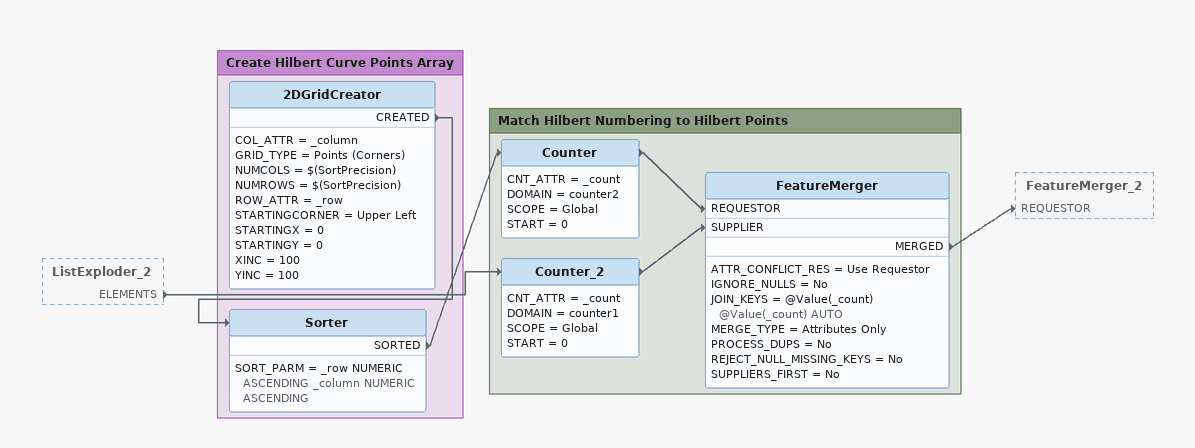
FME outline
ListExploder_2 [outside]
    ELEMENTS -> Counter_2

Bookmark: Match Hilbert Numbering to Hilbert Points
Counter_2
    CNT_ATTR = _count
    DOMAIN = counter1
    SCOPE = Global
    START = 0
    -> FeatureMerger [SUPPLIER]
Counter
    CNT_ATTR = _count
    DOMAIN = counter2
    SCOPE = Global
    START = 0
    -> FeatureMerger [REQUESTOR]
FeatureMerger
    ATTR_CONFLICT_RES = Use Requestor
    IGNORE_NULLS = No
    JOIN_KEYS = @Value(_count) @Value(_count) AUTO
    MERGE_TYPE = Attributes Only
    PROCESS_DUPS = No
    REJECT_NULL_MISSING_KEYS = No
    SUPPLIERS_FIRST = No
    MERGED -> FeatureMerger_2 [REQUESTOR]

Bookmark: Create Hilbert Curve Points Array
2DGridCreator
    COL_ATTR = _column
    GRID_TYPE = Points (Corners)
    NUMCOLS = $(SortPrecision)
    NUMROWS = $(SortPrecision)
    ROW_ATTR = _row
    STARTINGCORNER = Upper Left
    STARTINGX = 0
    STARTINGY = 0
    XINC = 100
    YINC = 100
    CREATED -> Sorter
Sorter
    SORT_PARM = _row NUMERIC ASCENDING _column NUMERIC ASCENDING
    SORTED -> Counter
